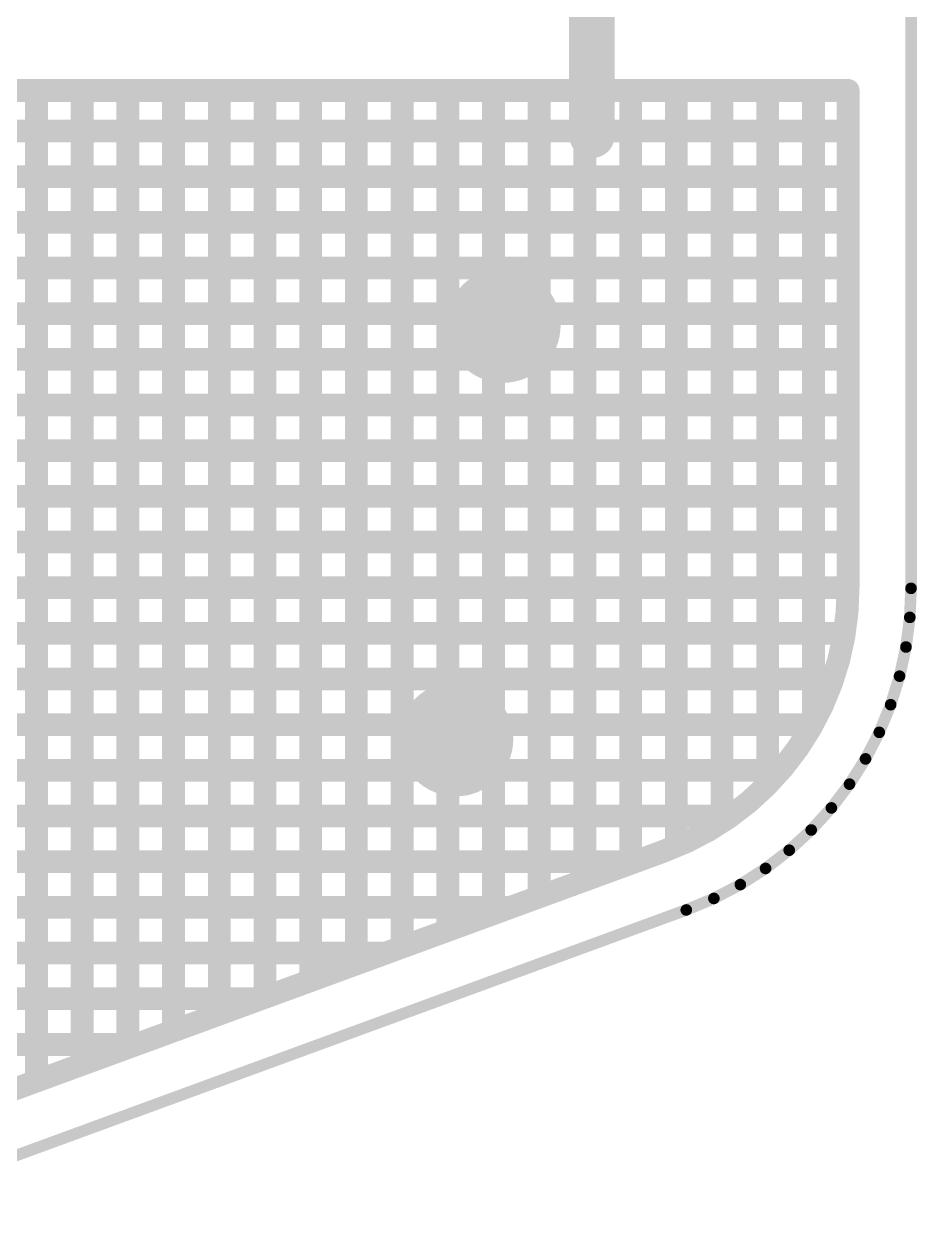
# Model space of a CAD drawing. Header units: millimetres. Extents: x 2479 to 2803, y 2230 to 2386.
# Drawn here: x 2642.81 to 2646.72, y 2296.31 to 2301.59 of the extents above; entities that cross this region are included whole.
import ezdxf

# ---------------------------------------------------------------- set-up
doc = ezdxf.new("R2010")
doc.units = ezdxf.units.MM
doc.layers.add('LAYER_23', color=9, linetype='Continuous')

# ---------------------------------------------------------------- blocks, each defined once
blk = doc.blocks.new('ROUND_3')
at = {"const_width": 0.251}
blk.add_lwpolyline([(-0.1255, 0, 1), (0.1255, 0, 1)], format="xyb", close=True, dxfattribs=at)
blk = doc.blocks.new('ROUND_13')
at = {"const_width": 0.05}
blk.add_lwpolyline([(-0.025, 0, 1), (0.025, 0, 1)], format="xyb", close=True, dxfattribs=at)
blk = doc.blocks.new('ROUND_17')
at = {"const_width": 0.1}
blk.add_lwpolyline([(-0.05, 0, 1), (0.05, 0, 1)], format="xyb", close=True, dxfattribs=at)
blk = doc.blocks.new('ROUND_4')
at = {"const_width": 0.0254}
blk.add_lwpolyline([(-0.0127, 0, 1), (0.0127, 0, 1)], format="xyb", close=True, dxfattribs=at)

msp = doc.modelspace()

# ---------------------------------------------------------------- linework, layer by layer
at = {"layer": 'LAYER_23'}
for points, const_width in [([(2645.2982, 2306.7588), (2645.2982, 2301.1074)], 0.2), ([(2646.6946, 2299.1234), (2646.6946, 2304.3889)], 0.0508), ([(2638.863, 2301.3036), (2646.4192, 2301.3036)], 0.1), ([(2642.8674, 2296.9658), (2642.8674, 2301.3036)], 0.1), ([(2643.0674, 2297.0391), (2643.0674, 2301.3036)], 0.1), ([(2643.2674, 2297.1124), (2643.2674, 2301.3036)], 0.1), ([(2643.4674, 2297.1858), (2643.4674, 2301.3036)], 0.1), ([(2643.6674, 2297.2591), (2643.6674, 2301.3036)], 0.1), ([(2643.8674, 2297.3324), (2643.8674, 2301.3036)], 0.1), ([(2644.0674, 2297.4058), (2644.0674, 2301.3036)], 0.1), ([(2644.2674, 2297.4791), (2644.2674, 2301.3036)], 0.1), ([(2644.4674, 2297.5525), (2644.4674, 2301.3036)], 0.1), ([(2644.6674, 2297.6258), (2644.6674, 2301.3036)], 0.1), ([(2644.8674, 2297.6991), (2644.8674, 2301.3036)], 0.1), ([(2645.0674, 2297.7725), (2645.0674, 2301.3036)], 0.1), ([(2645.2674, 2297.8458), (2645.2674, 2301.3036)], 0.1), ([(2645.4674, 2297.9191), (2645.4674, 2301.3036)], 0.1), ([(2645.6674, 2297.9953), (2645.6674, 2301.3036)], 0.1), ([(2645.8674, 2298.1018), (2645.8674, 2301.3036)], 0.1), ([(2646.0674, 2298.2652), (2646.0674, 2301.3036)], 0.1), ([(2646.2674, 2298.535), (2646.2674, 2301.3036)], 0.1), ([(2646.4192, 2301.3036), (2646.4192, 2299.1293)], 0.1), ([(2646.4192, 2301.1263), (2638.863, 2301.1263)], 0.1), ([(2646.4192, 2301.1263), (2638.863, 2301.1263)], 0.1), ([(2646.4192, 2300.9263), (2638.863, 2300.9263)], 0.1), ([(2646.4192, 2300.9263), (2638.863, 2300.9263)], 0.1), ([(2646.4192, 2300.7263), (2638.863, 2300.7263)], 0.1), ([(2646.4192, 2300.7263), (2638.863, 2300.7263)], 0.1), ([(2646.4192, 2300.5263), (2638.863, 2300.5263)], 0.1), ([(2646.4192, 2300.5263), (2638.863, 2300.5263)], 0.1), ([(2646.4192, 2300.3263), (2638.863, 2300.3263)], 0.1), ([(2646.4192, 2300.3263), (2638.863, 2300.3263)], 0.1), ([(2646.4192, 2300.1263), (2638.863, 2300.1263)], 0.1), ([(2646.4192, 2300.1263), (2638.863, 2300.1263)], 0.1), ([(2646.4192, 2299.9263), (2638.9407, 2299.9263)], 0.1), ([(2646.4192, 2299.9263), (2638.9407, 2299.9263)], 0.1), ([(2646.4192, 2299.7263), (2639.0093, 2299.7263)], 0.1), ([(2646.4192, 2299.7263), (2639.0093, 2299.7263)], 0.1), ([(2646.4192, 2299.5263), (2638.9925, 2299.5263)], 0.1), ([(2646.4192, 2299.5263), (2638.9925, 2299.5263)], 0.1), ([(2646.4192, 2299.3263), (2638.8782, 2299.3263)], 0.1), ([(2646.4192, 2299.3263), (2638.8782, 2299.3263)], 0.1), ([(2646.4191, 2299.1263), (2637.3396, 2299.1263)], 0.1), ([(2646.4191, 2299.1263), (2637.3396, 2299.1263)], 0.1), ([(2646.4192, 2299.1293), (2646.4146, 2299.0198)], 0.1), ([(2646.6892, 2298.9963), (2646.6946, 2299.1234)], 0.0508), ([(2646.4146, 2299.0198), (2646.4009, 2298.9137)], 0.1), ([(2646.6725, 2298.8665), (2646.6892, 2298.9963)], 0.0508), ([(2646.4025, 2298.9263), (2637.4167, 2298.9263)], 0.1), ([(2646.4025, 2298.9263), (2637.4167, 2298.9263)], 0.1), ([(2646.4009, 2298.9137), (2646.378, 2298.8094)], 0.1), ([(2646.6444, 2298.7387), (2646.6725, 2298.8665)], 0.0508), ([(2646.378, 2298.8094), (2646.3461, 2298.7074)], 0.1), ([(2646.352, 2298.7263), (2637.5605, 2298.7263)], 0.1), ([(2646.352, 2298.7263), (2637.5605, 2298.7263)], 0.1), ([(2646.3461, 2298.7074), (2646.3055, 2298.6087)], 0.1), ([(2646.6054, 2298.6138), (2646.6444, 2298.7387)], 0.0508), ([(2646.3055, 2298.6087), (2646.2564, 2298.5138)], 0.1), ([(2646.5556, 2298.4928), (2646.6054, 2298.6138)], 0.0508), ([(2646.2629, 2298.5263), (2637.7091, 2298.5263)], 0.1), ([(2646.2629, 2298.5263), (2637.7091, 2298.5263)], 0.1), ([(2646.2564, 2298.5138), (2646.1992, 2298.4236)], 0.1), ([(2646.4954, 2298.3765), (2646.5556, 2298.4928)], 0.0508), ([(2646.1992, 2298.4236), (2646.1344, 2298.3387)], 0.1), ([(2646.1231, 2298.3263), (2637.8435, 2298.3263)], 0.1), ([(2646.1231, 2298.3263), (2637.8435, 2298.3263)], 0.1), ([(2646.1344, 2298.3387), (2646.0624, 2298.2598)], 0.1), ([(2646.4254, 2298.266), (2646.4954, 2298.3765)], 0.0508), ([(2646.0624, 2298.2598), (2645.9839, 2298.1874)], 0.1), ([(2646.346, 2298.162), (2646.4254, 2298.266)], 0.0508), ([(2645.9839, 2298.1874), (2645.8993, 2298.1222)], 0.1), ([(2645.9046, 2298.1263), (2637.9348, 2298.1263)], 0.1), ([(2645.9046, 2298.1263), (2637.9348, 2298.1263)], 0.1), ([(2645.8993, 2298.1222), (2645.8093, 2298.0646)], 0.1), ([(2646.2578, 2298.0653), (2646.346, 2298.162)], 0.0508), ([(2645.8093, 2298.0646), (2645.7147, 2298.0151)], 0.1), ([(2646.1615, 2297.9767), (2646.2578, 2298.0653)], 0.0508), ([(2645.7147, 2298.0151), (2645.6106, 2297.9716)], 0.1), ([(2645.6106, 2297.9716), (2641.8531, 2296.5939)], 0.1), ([(2646.0579, 2297.8968), (2646.1615, 2297.9767)], 0.0508), ([(2645.487, 2297.9263), (2637.9901, 2297.9263)], 0.1), ([(2645.487, 2297.9263), (2637.9901, 2297.9263)], 0.1), ([(2645.9477, 2297.8262), (2646.0579, 2297.8968)], 0.0508), ([(2645.8318, 2297.7655), (2645.9477, 2297.8262)], 0.0508), ([(2644.9416, 2297.7263), (2638.0137, 2297.7263)], 0.1), ([(2644.9416, 2297.7263), (2638.0137, 2297.7263)], 0.1), ([(2645.711, 2297.7151), (2645.8318, 2297.7655)], 0.0508), ([(2641.9479, 2296.3353), (2645.711, 2297.7151)], 0.0508), ([(2644.3962, 2297.5263), (2638.0151, 2297.5263)], 0.1), ([(2644.3962, 2297.5263), (2638.0151, 2297.5263)], 0.1), ([(2643.8507, 2297.3263), (2638.0151, 2297.3263)], 0.1), ([(2643.8507, 2297.3263), (2638.0151, 2297.3263)], 0.1), ([(2643.3053, 2297.1263), (2638.0151, 2297.1263)], 0.1), ([(2643.3053, 2297.1263), (2638.0151, 2297.1263)], 0.1)]:
    msp.add_lwpolyline(points, dxfattribs=dict(at, const_width=const_width))

# ---------------------------------------------------------------- block references
for name, p in [('ROUND_13', (2642.8674, 2301.3036)), ('ROUND_13', (2643.0674, 2301.3036)), ('ROUND_13', (2643.2674, 2301.3036)), ('ROUND_13', (2643.4674, 2301.3036)), ('ROUND_13', (2643.6674, 2301.3036)), ('ROUND_13', (2643.8674, 2301.3036)), ('ROUND_13', (2644.0674, 2301.3036)), ('ROUND_13', (2644.2674, 2301.3036)), ('ROUND_13', (2644.4674, 2301.3036)), ('ROUND_13', (2644.6674, 2301.3036)), ('ROUND_13', (2644.8674, 2301.3036)), ('ROUND_13', (2645.0674, 2301.3036)), ('ROUND_13', (2645.2674, 2301.3036)), ('ROUND_13', (2645.4674, 2301.3036)), ('ROUND_13', (2645.6674, 2301.3036)), ('ROUND_13', (2645.8674, 2301.3036)), ('ROUND_13', (2646.0674, 2301.3036)), ('ROUND_13', (2646.2674, 2301.3036)), ('ROUND_13', (2646.4192, 2301.3036)), ('ROUND_17', (2645.2982, 2301.1074)), ('ROUND_13', (2646.4192, 2301.1263)), ('ROUND_13', (2646.4192, 2301.1263)), ('ROUND_13', (2646.4192, 2300.9263)), ('ROUND_13', (2646.4192, 2300.9263)), ('ROUND_13', (2646.4192, 2300.7263)), ('ROUND_13', (2646.4192, 2300.7263)), ('ROUND_13', (2646.4192, 2300.5263)), ('ROUND_13', (2646.4192, 2300.5263)), ('ROUND_3', (2644.9101, 2300.2745)), ('ROUND_13', (2646.4192, 2300.3263)), ('ROUND_13', (2646.4192, 2300.3263)), ('ROUND_13', (2646.4192, 2300.1263)), ('ROUND_13', (2646.4192, 2300.1263)), ('ROUND_13', (2646.4192, 2299.9263)), ('ROUND_13', (2646.4192, 2299.9263)), ('ROUND_13', (2646.4192, 2299.7263)), ('ROUND_13', (2646.4192, 2299.7263)), ('ROUND_13', (2646.4192, 2299.5263)), ('ROUND_13', (2646.4192, 2299.5263)), ('ROUND_13', (2646.4192, 2299.3263)), ('ROUND_13', (2646.4192, 2299.3263)), ('ROUND_13', (2646.4191, 2299.1263)), ('ROUND_13', (2646.4191, 2299.1263)), ('ROUND_13', (2646.4192, 2299.1293)), ('ROUND_4', (2646.6946, 2299.1234)), ('ROUND_13', (2646.4146, 2299.0198)), ('ROUND_4', (2646.6892, 2298.9963)), ('ROUND_13', (2646.4009, 2298.9137)), ('ROUND_13', (2646.4025, 2298.9263)), ('ROUND_13', (2646.4025, 2298.9263)), ('ROUND_4', (2646.6725, 2298.8665)), ('ROUND_13', (2646.378, 2298.8094)), ('ROUND_13', (2646.352, 2298.7263)), ('ROUND_13', (2646.352, 2298.7263)), ('ROUND_13', (2646.3461, 2298.7074)), ('ROUND_4', (2646.6444, 2298.7387)), ('ROUND_3', (2644.7031, 2298.4635)), ('ROUND_13', (2646.3055, 2298.6087)), ('ROUND_4', (2646.6054, 2298.6138)), ('ROUND_13', (2646.2629, 2298.5263)), ('ROUND_13', (2646.2629, 2298.5263)), ('ROUND_13', (2646.2674, 2298.535)), ('ROUND_13', (2646.2564, 2298.5138)), ('ROUND_4', (2646.5556, 2298.4928)), ('ROUND_13', (2646.1992, 2298.4236)), ('ROUND_13', (2646.1231, 2298.3263)), ('ROUND_13', (2646.1231, 2298.3263)), ('ROUND_13', (2646.1344, 2298.3387)), ('ROUND_4', (2646.4954, 2298.3765)), ('ROUND_13', (2646.0624, 2298.2598)), ('ROUND_13', (2646.0674, 2298.2652)), ('ROUND_4', (2646.4254, 2298.266)), ('ROUND_13', (2645.9839, 2298.1874)), ('ROUND_13', (2645.8674, 2298.1018)), ('ROUND_13', (2645.8993, 2298.1222)), ('ROUND_13', (2645.9046, 2298.1263)), ('ROUND_13', (2645.9046, 2298.1263)), ('ROUND_4', (2646.346, 2298.162)), ('ROUND_13', (2645.8093, 2298.0646)), ('ROUND_4', (2646.2578, 2298.0653)), ('ROUND_13', (2645.6674, 2297.9953)), ('ROUND_13', (2645.7147, 2298.0151)), ('ROUND_13', (2645.6106, 2297.9716)), ('ROUND_4', (2646.1615, 2297.9767)), ('ROUND_13', (2645.4674, 2297.9191)), ('ROUND_13', (2645.487, 2297.9263)), ('ROUND_13', (2645.487, 2297.9263)), ('ROUND_13', (2645.2674, 2297.8458)), ('ROUND_4', (2646.0579, 2297.8968)), ('ROUND_4', (2645.9477, 2297.8262)), ('ROUND_13', (2644.9416, 2297.7263)), ('ROUND_13', (2644.9416, 2297.7263)), ('ROUND_13', (2645.0674, 2297.7725)), ('ROUND_4', (2645.8318, 2297.7655)), ('ROUND_13', (2644.8674, 2297.6991)), ('ROUND_4', (2645.711, 2297.7151)), ('ROUND_13', (2644.6674, 2297.6258)), ('ROUND_13', (2644.3962, 2297.5263)), ('ROUND_13', (2644.3962, 2297.5263)), ('ROUND_13', (2644.4674, 2297.5525)), ('ROUND_13', (2644.2674, 2297.4791)), ('ROUND_13', (2644.0674, 2297.4058)), ('ROUND_13', (2643.8507, 2297.3263)), ('ROUND_13', (2643.8507, 2297.3263)), ('ROUND_13', (2643.8674, 2297.3324)), ('ROUND_13', (2643.6674, 2297.2591)), ('ROUND_13', (2643.4674, 2297.1858)), ('ROUND_13', (2643.2674, 2297.1124)), ('ROUND_13', (2643.3053, 2297.1263)), ('ROUND_13', (2643.3053, 2297.1263)), ('ROUND_13', (2643.0674, 2297.0391)), ('ROUND_13', (2642.8674, 2296.9658))]:
    msp.add_blockref(name, p, dxfattribs=at)

doc.saveas('drawing.dxf')
